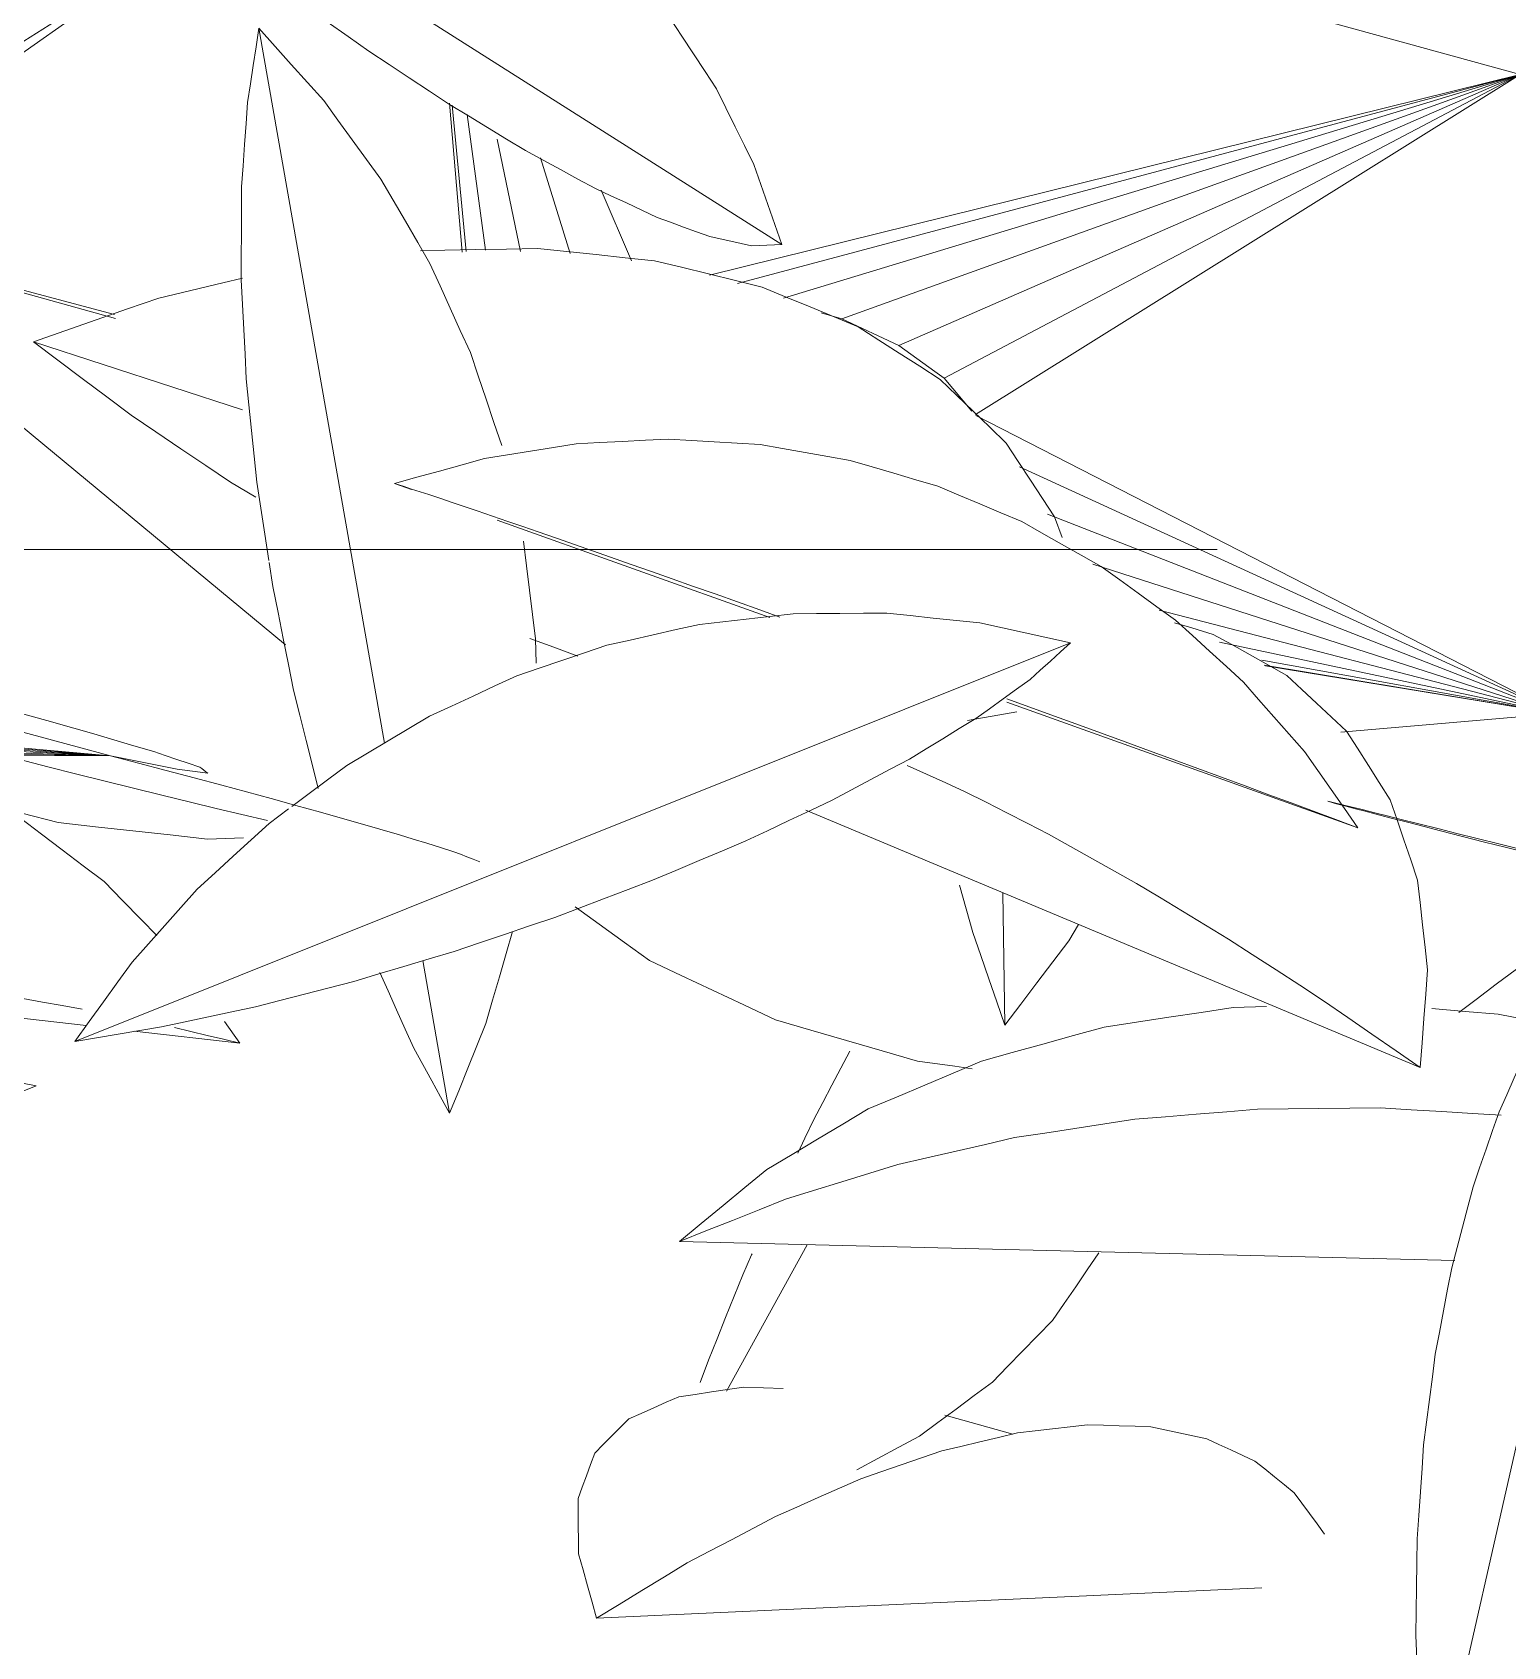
# Model space of a CAD drawing. Header units: metres. Extents: x 13.9 to 26.7, y -0.2 to 3.2.
# Drawn here: x 17.1461 to 17.2058, y 2.5556 to 2.6209 of the extents above; entities that cross this region are included whole.
import ezdxf

# ---------------------------------------------------------------- set-up
doc = ezdxf.new("R2010")
doc.units = ezdxf.units.M
doc.linetypes.add('_Pontos', pattern=[0.002, 0, -0.002])
for name, color, linetype, lineweight in [('Importações nas famílias', 10, 'Continuous', 5), ('Níveis', 50, 'Continuous', 9), ('Vegetação', 7, 'Continuous', 5)]:
    doc.layers.add(name, color=color, linetype=linetype, lineweight=lineweight)

# ---------------------------------------------------------------- blocks, each defined once
blk = doc.blocks.new('Planta_pergolado_12200 - plantas pergolado_skp_Component_12-V1673-Corte 1')
at = {"layer": 'Importações nas famílias'}
for p, q in [((17.160737, 2.602674), (17.161434, 2.602425)), ((17.1649, 2.601187), (17.175941, 2.597242)), ((17.185539, 2.593813), (17.199751, 2.588736))]:
    blk.add_line(p, q, dxfattribs=at)
at = {"layer": 'Importações nas famílias', "flags": 128}
for points in [[(17.164389, 2.603682), (17.165317, 2.603833), (17.166245, 2.603983), (17.167173, 2.604134), (17.168101, 2.604284)], [(17.168101, 2.604284), (17.169035, 2.604332), (17.169968, 2.604379), (17.170901, 2.604426), (17.171834, 2.604474)], [(17.171834, 2.604474), (17.172761, 2.604417), (17.173689, 2.604361), (17.174617, 2.604305), (17.175544, 2.604248)], [(17.175544, 2.604248), (17.176456, 2.604089), (17.177368, 2.603929), (17.17828, 2.60377), (17.179192, 2.60361)], [(17.160737, 2.602674), (17.16165, 2.602926), (17.162563, 2.603178), (17.163476, 2.60343), (17.164389, 2.603682)], [(17.179192, 2.60361), (17.180078, 2.603349), (17.180964, 2.603088), (17.18185, 2.602827), (17.182735, 2.602567)], [(17.162131, 2.602224), (17.161782, 2.602336), (17.161434, 2.602449), (17.161085, 2.602561), (17.160737, 2.602674)], [(17.164087, 2.601566), (17.163598, 2.601731), (17.163109, 2.601895), (17.16262, 2.60206), (17.162131, 2.602224)], [(17.182735, 2.602567), (17.183586, 2.602207), (17.184436, 2.601848), (17.185286, 2.601489), (17.186136, 2.601129)], [(17.16656, 2.600716), (17.165942, 2.600928), (17.165324, 2.601141), (17.164706, 2.601354), (17.164087, 2.601566)], [(17.169491, 2.599693), (17.168758, 2.599949), (17.168025, 2.600205), (17.167293, 2.60046), (17.16656, 2.600716)], [(17.186136, 2.601129), (17.186941, 2.600675), (17.187746, 2.600222), (17.188551, 2.599768), (17.189356, 2.599314)], [(17.172811, 2.598522), (17.171981, 2.598815), (17.171151, 2.599107), (17.170321, 2.5994), (17.169491, 2.599693)], [(17.189356, 2.599314), (17.190107, 2.598771), (17.190858, 2.598228), (17.191609, 2.597684), (17.19236, 2.597141)], [(17.176339, 2.597266), (17.175535, 2.597552), (17.174627, 2.597876), (17.173719, 2.598199), (17.172811, 2.598522)], [(17.19236, 2.597141), (17.193048, 2.596515), (17.193736, 2.595888), (17.194425, 2.595261), (17.195113, 2.594635)], [(17.195113, 2.594635), (17.195731, 2.593932), (17.196349, 2.593229), (17.196968, 2.592526), (17.197586, 2.591823)], [(17.18833, 2.592939), (17.187321, 2.593305), (17.186312, 2.593672), (17.185539, 2.593953)], [(17.192313, 2.591483), (17.191317, 2.591847), (17.190321, 2.592211), (17.189326, 2.592575), (17.18833, 2.592939)], [(17.197586, 2.591823), (17.198127, 2.591051), (17.198668, 2.59028), (17.19921, 2.589508), (17.199751, 2.588736)], [(17.19615, 2.590071), (17.195191, 2.590424), (17.194231, 2.590777), (17.193272, 2.59113), (17.192313, 2.591483)], [(17.199751, 2.588736), (17.198851, 2.58907), (17.19795, 2.589404), (17.19705, 2.589737), (17.19615, 2.590071)]]:
    blk.add_lwpolyline(points, dxfattribs=at)
blk = doc.blocks.new('Planta_pergolado_12200 - plantas pergolado_skp_Component_12-V1674-Corte 1')
at = {"layer": 'Importações nas famílias'}
for p, q in [((17.147788, 2.580082), (17.188118, 2.596223)), ((17.155658, 2.58891), (17.156446, 2.589496))]:
    blk.add_line(p, q, dxfattribs=at)
at = {"layer": 'Importações nas famílias', "flags": 128}
for points in [[(17.173085, 2.596968), (17.174033, 2.597076), (17.174981, 2.597185), (17.175929, 2.597293), (17.176877, 2.597402)], [(17.176877, 2.597402), (17.177826, 2.597407), (17.178775, 2.597412), (17.179725, 2.597417), (17.180674, 2.597422)], [(17.180674, 2.597422), (17.181615, 2.597323), (17.182555, 2.597225), (17.183495, 2.597126), (17.184435, 2.597027)], [(17.169341, 2.596124), (17.170277, 2.596335), (17.171213, 2.596546), (17.172149, 2.596757), (17.173085, 2.596968)], [(17.184435, 2.597027), (17.185356, 2.596826), (17.186277, 2.596625), (17.187198, 2.596424), (17.188118, 2.596223)], [(17.165687, 2.594881), (17.1666, 2.595192), (17.167514, 2.595503), (17.168427, 2.595814), (17.169341, 2.596124)], [(17.188118, 2.596223), (17.187708, 2.595852), (17.187298, 2.595482), (17.186887, 2.595111), (17.186477, 2.59474)], [(17.162162, 2.593251), (17.163043, 2.593659), (17.163924, 2.594066), (17.164805, 2.594474), (17.165687, 2.594881)], [(17.186477, 2.59474), (17.185928, 2.594345), (17.18538, 2.59395), (17.184832, 2.593554), (17.184284, 2.593159)], [(17.158807, 2.591254), (17.159646, 2.591753), (17.160485, 2.592253), (17.161323, 2.592752), (17.162162, 2.593251)], [(17.184284, 2.593159), (17.18361, 2.592748), (17.182937, 2.592338), (17.182264, 2.591927), (17.181591, 2.591516)], [(17.181591, 2.591516), (17.180808, 2.5911), (17.180026, 2.590683), (17.179243, 2.590267), (17.178461, 2.58985)], [(17.156575, 2.589593), (17.157233, 2.590082), (17.15802, 2.590668), (17.158807, 2.591254)], [(17.178461, 2.58985), (17.177587, 2.589438), (17.176714, 2.589025), (17.175841, 2.588613), (17.174968, 2.5882)], [(17.152751, 2.586247), (17.153478, 2.586913), (17.154205, 2.587579), (17.154932, 2.588245), (17.155658, 2.58891)], [(17.174968, 2.5882), (17.174024, 2.587801), (17.17308, 2.587402), (17.172137, 2.587004), (17.171193, 2.586605)], [(17.171193, 2.586605), (17.170201, 2.586229), (17.169209, 2.585853), (17.168217, 2.585477), (17.167225, 2.585102)], [(17.150118, 2.583293), (17.150776, 2.584032), (17.151435, 2.58477), (17.152093, 2.585509), (17.152751, 2.586247)], [(17.167225, 2.585102), (17.166209, 2.584758), (17.165192, 2.584414), (17.164175, 2.58407), (17.163158, 2.583726)], [(17.163158, 2.583726), (17.16214, 2.583422), (17.161122, 2.583118), (17.160104, 2.582814), (17.159086, 2.58251)], [(17.147788, 2.580082), (17.14837, 2.580885), (17.148953, 2.581688), (17.149535, 2.582491), (17.150118, 2.583293)], [(17.159086, 2.58251), (17.158091, 2.582253), (17.157096, 2.581996), (17.156101, 2.581739), (17.155106, 2.581482)], [(17.155106, 2.581482), (17.154157, 2.581278), (17.153208, 2.581074), (17.152259, 2.58087), (17.15131, 2.580667)], [(17.15131, 2.580667), (17.150429, 2.580521), (17.149549, 2.580375), (17.148668, 2.580229), (17.147788, 2.580082)]]:
    blk.add_lwpolyline(points, dxfattribs=at)
blk = doc.blocks.new('Planta_pergolado_12200 - plantas pergolado_skp_Component_12-V1670-Corte 1')
at = {"layer": 'Importações nas famílias'}
blk.add_line((17.032719, 2.549735), (17.041352, 2.587823), dxfattribs=at)
at = {"layer": 'Importações nas famílias', "flags": 128}
for points in [[(17.039697, 2.586102), (17.040111, 2.586532), (17.040525, 2.586963), (17.040939, 2.587393), (17.041352, 2.587823)], [(17.041352, 2.587823), (17.041907, 2.587281), (17.042462, 2.58674), (17.043016, 2.586198), (17.043571, 2.585656)], [(17.038169, 2.584015), (17.038551, 2.584537), (17.038933, 2.585059), (17.039315, 2.58558), (17.039697, 2.586102)], [(17.043571, 2.585656), (17.044001, 2.585007), (17.044432, 2.584358), (17.044862, 2.583708), (17.045292, 2.583059)], [(17.036786, 2.581586), (17.037132, 2.582193), (17.037478, 2.5828), (17.037824, 2.583408), (17.038169, 2.584015)], [(17.045292, 2.583059), (17.045588, 2.582318), (17.045884, 2.581576), (17.046179, 2.580835), (17.046475, 2.580093)], [(17.035562, 2.57884), (17.035868, 2.579526), (17.036174, 2.580213), (17.03648, 2.580899), (17.036786, 2.581586)], [(17.046475, 2.580093), (17.046629, 2.579277), (17.046783, 2.578461), (17.046938, 2.577645), (17.047092, 2.576829)], [(17.034512, 2.575809), (17.034774, 2.576567), (17.035037, 2.577325), (17.0353, 2.578082), (17.035562, 2.57884)], [(17.047092, 2.576829), (17.047101, 2.575957), (17.04711, 2.575085), (17.04712, 2.574213), (17.047129, 2.573341)], [(17.033646, 2.572527), (17.033862, 2.573348), (17.034079, 2.574168), (17.034295, 2.574989), (17.034512, 2.575809)], [(17.047129, 2.573341), (17.046993, 2.572434), (17.046857, 2.571527), (17.04672, 2.57062), (17.046584, 2.569713)], [(17.032975, 2.56903), (17.033143, 2.569904), (17.03331, 2.570778), (17.033478, 2.571653), (17.033646, 2.572527)], [(17.046584, 2.569713), (17.046306, 2.568792), (17.046028, 2.567871), (17.04575, 2.56695), (17.045471, 2.56603)], [(17.032506, 2.565356), (17.032623, 2.566274), (17.03274, 2.567193), (17.032858, 2.568111), (17.032975, 2.56903)], [(17.045471, 2.56603), (17.045058, 2.565116), (17.044644, 2.564203), (17.04423, 2.56329), (17.043816, 2.562377)], [(17.032244, 2.561547), (17.032309, 2.562499), (17.032375, 2.563451), (17.03244, 2.564404), (17.032506, 2.565356)], [(17.043816, 2.562377), (17.043277, 2.561493), (17.042737, 2.560608), (17.042197, 2.559724), (17.041658, 2.55884)], [(17.032192, 2.557644), (17.032205, 2.55862), (17.032218, 2.559596), (17.032231, 2.560571), (17.032244, 2.561547)], [(17.041658, 2.55884), (17.041005, 2.558006), (17.040352, 2.557172), (17.039699, 2.556338), (17.039046, 2.555503)], [(17.032351, 2.553692), (17.032311, 2.55468), (17.032272, 2.555668), (17.032232, 2.556656), (17.032192, 2.557644)], [(17.039046, 2.555503), (17.038295, 2.554739), (17.037545, 2.553974), (17.036794, 2.553209), (17.036043, 2.552444)], [(17.032719, 2.549735), (17.032627, 2.550724), (17.032535, 2.551714), (17.032443, 2.552703), (17.032351, 2.553692)], [(17.036043, 2.552444), (17.035212, 2.551767), (17.034381, 2.551089), (17.03355, 2.550412), (17.032719, 2.549735)]]:
    blk.add_lwpolyline(points, dxfattribs=at)
blk = doc.blocks.new('Planta_pergolado_12200 - plantas pergolado_skp_Component_17-V1678-Corte 1')
at = {"layer": 'Importações nas famílias', "flags": 128}
for points in [[(17.19888, 2.589703), (17.198792, 2.589729), (17.198704, 2.589754), (17.198616, 2.589779), (17.198529, 2.589804)], [(17.198529, 2.589804), (17.198748, 2.589751), (17.198968, 2.589699), (17.199188, 2.589646), (17.199407, 2.589593)], [(17.200436, 2.589297), (17.200047, 2.589399), (17.199658, 2.5895), (17.199269, 2.589602), (17.19888, 2.589703)], [(17.199407, 2.589593), (17.199919, 2.589466), (17.200431, 2.589338), (17.200943, 2.589211), (17.201455, 2.589084)], [(17.203092, 2.588613), (17.202428, 2.588784), (17.201764, 2.588955), (17.2011, 2.589126), (17.200436, 2.589297)], [(17.201455, 2.589084), (17.202225, 2.588891), (17.202994, 2.588698), (17.203764, 2.588505), (17.204533, 2.588312)], [(17.206667, 2.587699), (17.205773, 2.587927), (17.204879, 2.588156), (17.203986, 2.588385), (17.203092, 2.588613)], [(17.204533, 2.588312), (17.205508, 2.588066), (17.206482, 2.58782), (17.207457, 2.587575), (17.208432, 2.587329)]]:
    blk.add_lwpolyline(points, dxfattribs=at)
blk = doc.blocks.new('Planta_pergolado_12200 - plantas pergolado_skp_Component_16-V1679-Corte 1')
for name, p in [('Planta_pergolado_12200 - plantas pergolado_skp_Component_12-V1673-Corte 1', (0, 0)), ('Planta_pergolado_12200 - plantas pergolado_skp_Component_12-V1674-Corte 1', (0, 0)), ('Planta_pergolado_12200 - plantas pergolado_skp_Component_17-V1678-Corte 1', (0, 0)), ('Planta_pergolado_12200 - plantas pergolado_skp_Component_12-V1670-Corte 1', (0.169908, -0.001611))]:
    blk.add_blockref(name, p)
blk = doc.blocks.new('Planta_pergolado_12200 - plantas pergolado_skp_Component_12-V1704-Corte 1')
at = {"layer": 'Importações nas famílias'}
for p, q in [((17.140887, 2.591494), (17.141876, 2.591138)), ((17.121332, 2.583772), (17.111493, 2.584887)), ((17.148251, 2.58072), (17.137383, 2.581952)), ((17.154476, 2.580015), (17.150201, 2.580499)), ((17.153849, 2.580884), (17.154476, 2.580015))]:
    blk.add_line(p, q, dxfattribs=at)
at = {"layer": 'Importações nas famílias', "flags": 128}
for points in [[(17.141876, 2.591138), (17.142805, 2.590634), (17.143734, 2.590129), (17.144663, 2.589624), (17.145592, 2.589119)], [(17.114487, 2.58774), (17.115337, 2.588323), (17.116186, 2.588907), (17.116862, 2.589371)], [(17.145592, 2.589119), (17.146439, 2.588477), (17.147287, 2.587834), (17.148135, 2.587192), (17.148982, 2.58655)], [(17.111493, 2.584887), (17.112242, 2.5856), (17.11299, 2.586314), (17.113739, 2.587027), (17.114487, 2.58774)], [(17.148982, 2.58655), (17.149728, 2.585785), (17.150474, 2.58502), (17.151111, 2.584368)], [(17.115255, 2.584785), (17.114315, 2.58481), (17.113374, 2.584836), (17.112434, 2.584862), (17.111493, 2.584887)], [(17.119128, 2.584616), (17.11816, 2.584658), (17.117192, 2.5847), (17.116223, 2.584743), (17.115255, 2.584785)], [(17.120735, 2.584521), (17.120113, 2.584558), (17.119128, 2.584616)], [(17.138626, 2.582866), (17.137683, 2.582981), (17.13674, 2.583095)], [(17.142248, 2.582362), (17.141343, 2.582488), (17.140437, 2.582614), (17.139531, 2.58274), (17.138626, 2.582866)], [(17.145682, 2.581819), (17.144823, 2.581955), (17.143965, 2.582091), (17.143107, 2.582226), (17.142248, 2.582362)], [(17.148086, 2.581386), (17.147284, 2.581531), (17.146483, 2.581675), (17.145682, 2.581819)], [(17.154476, 2.580015), (17.153814, 2.580171), (17.153153, 2.580327), (17.152491, 2.580483), (17.15183, 2.580639)]]:
    blk.add_lwpolyline(points, dxfattribs=at)
blk = doc.blocks.new('Planta_pergolado_12200 - plantas pergolado_skp_Component_17-V1706-Corte 1')
at = {"layer": 'Importações nas famílias'}
for p, q in [((17.117246, 2.600286), (17.149243, 2.591644)), ((17.149243, 2.591644), (17.119381, 2.594335)), ((17.121508, 2.593796), (17.149243, 2.591644)), ((17.12357, 2.593256), (17.149243, 2.591644)), ((17.149243, 2.591644), (17.125427, 2.592753)), ((17.149243, 2.591644), (17.126952, 2.59232)), ((17.128042, 2.591988), (17.149243, 2.591644)), ((17.128621, 2.591778), (17.149243, 2.591644))]:
    blk.add_line(p, q, dxfattribs=at)
at = {"layer": 'Importações nas famílias', "flags": 128}
for points in [[(17.143402, 2.593971), (17.144489, 2.593671), (17.145575, 2.593371), (17.146662, 2.59307), (17.147748, 2.59277)], [(17.147748, 2.59277), (17.148559, 2.592532), (17.14937, 2.592293), (17.150181, 2.592054), (17.150992, 2.591816)], [(17.147875, 2.590905), (17.146697, 2.591206), (17.145518, 2.591507), (17.144869, 2.591672)], [(17.149243, 2.591644), (17.150369, 2.591347), (17.151496, 2.59105), (17.152622, 2.590753), (17.153749, 2.590456)], [(17.151943, 2.591099), (17.151268, 2.591235), (17.150593, 2.591371), (17.149918, 2.591508), (17.149243, 2.591644)], [(17.150992, 2.591816), (17.151458, 2.591659), (17.151924, 2.591502), (17.15239, 2.591345), (17.152856, 2.591188)], [(17.152474, 2.589768), (17.151324, 2.590052), (17.150175, 2.590336), (17.149025, 2.590621), (17.147875, 2.590905)], [(17.153183, 2.590943), (17.152873, 2.590982), (17.152563, 2.591021), (17.152253, 2.59106), (17.151943, 2.591099)], [(17.152856, 2.591188), (17.152938, 2.591127), (17.15302, 2.591066), (17.153101, 2.591004), (17.153183, 2.590943)], [(17.153749, 2.590456), (17.154747, 2.590184), (17.155745, 2.589911), (17.156743, 2.589638), (17.15774, 2.589366)], [(17.155603, 2.589023), (17.15456, 2.589271), (17.153517, 2.589519), (17.152474, 2.589768)], [(17.15774, 2.589366), (17.158542, 2.589136), (17.159343, 2.588906), (17.160144, 2.588676), (17.160946, 2.588446)], [(17.160946, 2.588446), (17.161496, 2.588274), (17.162046, 2.588103), (17.162596, 2.587931), (17.163146, 2.58776)], [(17.163146, 2.58776), (17.163408, 2.587659), (17.163669, 2.587557), (17.163931, 2.587456), (17.164192, 2.587355)]]:
    blk.add_lwpolyline(points, dxfattribs=at)
blk = doc.blocks.new('Planta_pergolado_12200 - plantas pergolado_skp_Component_16-V1707-Corte 1')
for name in ['Planta_pergolado_12200 - plantas pergolado_skp_Component_17-V1706-Corte 1', 'Planta_pergolado_12200 - plantas pergolado_skp_Component_12-V1704-Corte 1']:
    blk.add_blockref(name, (0, 0))
blk = doc.blocks.new('Planta_pergolado_12200 - plantas pergolado_skp_-3067460-Corte 1')
for name in ['Planta_pergolado_12200 - plantas pergolado_skp_Component_16-V1707-Corte 1', 'Planta_pergolado_12200 - plantas pergolado_skp_Component_16-V1679-Corte 1']:
    blk.add_blockref(name, (0, 0))
blk = doc.blocks.new('Planta_pergolado_12200 - plantas pergolado_skp_Component_12-V1908-Corte 1')
at = {"layer": 'Importações nas famílias'}
for p, q in [((17.138453, 2.580488), (17.139161, 2.580528)), ((17.139752, 2.575713), (17.14623, 2.578278)), ((17.126169, 2.570337), (17.131434, 2.572421))]:
    blk.add_line(p, q, dxfattribs=at)
at = {"layer": 'Importações nas famílias', "flags": 128}
for points in [[(17.139161, 2.580528), (17.139815, 2.580453), (17.140468, 2.580378), (17.141122, 2.580304), (17.141776, 2.580229)], [(17.141776, 2.580229), (17.142367, 2.580041), (17.142958, 2.579853), (17.143549, 2.579664), (17.144141, 2.579476)], [(17.124842, 2.579611), (17.123935, 2.579454), (17.12286, 2.579267), (17.121785, 2.579081)], [(17.140986, 2.579337), (17.139689, 2.579491), (17.138459, 2.579638)], [(17.14623, 2.578278), (17.144919, 2.578543), (17.143608, 2.578807), (17.142297, 2.579072), (17.140986, 2.579337)], [(17.144141, 2.579476), (17.144663, 2.579177), (17.145186, 2.578877), (17.145708, 2.578577)], [(17.121785, 2.579081), (17.120837, 2.578786), (17.119889, 2.578492), (17.118942, 2.578197), (17.117994, 2.577902)]]:
    blk.add_lwpolyline(points, dxfattribs=at)
blk = doc.blocks.new('Planta_pergolado_12200 - plantas pergolado_skp_Component_12-V1910-Corte 1')
at = {"layer": 'Importações nas famílias'}
blk.add_line((17.195859, 2.557949), (17.168924, 2.556726), dxfattribs=at)
at = {"layer": 'Importações nas famílias', "flags": 128}
for points in [[(17.172251, 2.565691), (17.172911, 2.565789), (17.17357, 2.565886), (17.174229, 2.565984), (17.174889, 2.566081)], [(17.174889, 2.566081), (17.175685, 2.56605), (17.176481, 2.566019)], [(17.170223, 2.564794), (17.17073, 2.565019), (17.171237, 2.565243), (17.171744, 2.565467), (17.172251, 2.565691)], [(17.168853, 2.563412), (17.169195, 2.563757), (17.169538, 2.564103), (17.169881, 2.564449), (17.170223, 2.564794)], [(17.18303, 2.564952), (17.183755, 2.564749), (17.184766, 2.564464), (17.185778, 2.56418)], [(17.185973, 2.564231), (17.185204, 2.564047), (17.184436, 2.563864), (17.183667, 2.56368), (17.182899, 2.563497)], [(17.188808, 2.564558), (17.188099, 2.564476), (17.18739, 2.564394), (17.186682, 2.564312), (17.185973, 2.564231)], [(17.191372, 2.564476), (17.190731, 2.564496), (17.19009, 2.564517), (17.189449, 2.564537), (17.188808, 2.564558)], [(17.193637, 2.563984), (17.193071, 2.564107), (17.192504, 2.56423), (17.191938, 2.564353), (17.191372, 2.564476)], [(17.168171, 2.561576), (17.168342, 2.562035), (17.168512, 2.562494), (17.168682, 2.562953), (17.168853, 2.563412)], [(17.182899, 2.563497), (17.182079, 2.563214), (17.181259, 2.562931), (17.180439, 2.562648), (17.17962, 2.562365)], [(17.195577, 2.563089), (17.195092, 2.563313), (17.194607, 2.563537), (17.194122, 2.56376), (17.193637, 2.563984)], [(17.197172, 2.5618), (17.196773, 2.562123), (17.196375, 2.562445), (17.195976, 2.562767), (17.195577, 2.563089)], [(17.17962, 2.562365), (17.178758, 2.561985), (17.177896, 2.561606), (17.177034, 2.561226), (17.176172, 2.560847)], [(17.168195, 2.55933), (17.168189, 2.559891), (17.168183, 2.560453), (17.168177, 2.561014), (17.168171, 2.561576)], [(17.198403, 2.560132), (17.198095, 2.560549), (17.197787, 2.560966), (17.19748, 2.561383), (17.197172, 2.5618)], [(17.176172, 2.560847), (17.175277, 2.560375), (17.174382, 2.559904), (17.173488, 2.559432), (17.172593, 2.55896)], [(17.168924, 2.556726), (17.168742, 2.557377), (17.16856, 2.558028), (17.168378, 2.558679), (17.168195, 2.55933)], [(17.172593, 2.55896), (17.171676, 2.558402), (17.170759, 2.557843), (17.169841, 2.557285), (17.168924, 2.556726)]]:
    blk.add_lwpolyline(points, dxfattribs=at)
blk = doc.blocks.new('Planta_pergolado_12200 - plantas pergolado_skp_Component_12-V1911-Corte 1')
at = {"layer": 'Importações nas famílias'}
blk.add_line((17.202275, 2.57903), (17.177397, 2.589442), dxfattribs=at)
at = {"layer": 'Importações nas famílias', "flags": 128}
for points in [[(17.192326, 2.597034), (17.193025, 2.596826), (17.193896, 2.596565)], [(17.193896, 2.596565), (17.194641, 2.596149), (17.195387, 2.595733), (17.196132, 2.595316), (17.196877, 2.5949)], [(17.196877, 2.5949), (17.197479, 2.594337), (17.198081, 2.593775), (17.198683, 2.593212), (17.199285, 2.592649)], [(17.199285, 2.592649), (17.199729, 2.591954), (17.200174, 2.591258), (17.200618, 2.590562), (17.201062, 2.589867)], [(17.183854, 2.590192), (17.183071, 2.590546), (17.182288, 2.590899), (17.181504, 2.591252)], [(17.185539, 2.589335), (17.184696, 2.589764), (17.183854, 2.590192)], [(17.201062, 2.589867), (17.201339, 2.589054), (17.201615, 2.588242), (17.201891, 2.587429), (17.202167, 2.586617)], [(17.187223, 2.588478), (17.186381, 2.588906), (17.185539, 2.589335)], [(17.19079, 2.58648), (17.189898, 2.58698), (17.189006, 2.587479), (17.188115, 2.587978), (17.187223, 2.588478)], [(17.194515, 2.584223), (17.193584, 2.584787), (17.192653, 2.585352), (17.191721, 2.585916), (17.19079, 2.58648)], [(17.202167, 2.586617), (17.202269, 2.585707), (17.202371, 2.584797), (17.202473, 2.583886), (17.202575, 2.582976)], [(17.198358, 2.58173), (17.197397, 2.582353), (17.196437, 2.582977), (17.195476, 2.5836), (17.194515, 2.584223)], [(17.202575, 2.582976), (17.2025, 2.58199), (17.202425, 2.581003), (17.20235, 2.580017), (17.202275, 2.57903)], [(17.202275, 2.57903), (17.201295, 2.579705), (17.200316, 2.58038), (17.199337, 2.581055), (17.198358, 2.58173)]]:
    blk.add_lwpolyline(points, dxfattribs=at)
blk = doc.blocks.new('Planta_pergolado_12200 - plantas pergolado_skp_Component_12-V1912-Corte 1')
at = {"layer": 'Importações nas famílias'}
for p, q in [((17.194706, 2.581451), (17.196046, 2.581495)), ((17.205434, 2.581187), (17.206746, 2.580926)), ((17.223881, 2.574107), (17.224536, 2.573691)), ((17.224126, 2.572524), (17.223355, 2.572814)), ((17.203681, 2.571204), (17.172276, 2.571976)), ((17.225331, 2.570672), (17.22161, 2.570763))]:
    blk.add_line(p, q, dxfattribs=at)
at = {"layer": 'Importações nas famílias', "flags": 128}
for points in [[(17.189482, 2.580664), (17.190788, 2.580861), (17.192094, 2.581057), (17.1934, 2.581254), (17.194706, 2.581451)], [(17.202749, 2.581407), (17.204092, 2.581297), (17.205434, 2.581187)], [(17.184515, 2.579284), (17.185756, 2.579629), (17.186998, 2.579974), (17.18824, 2.580319), (17.189482, 2.580664)], [(17.179921, 2.577344), (17.18107, 2.577829), (17.182218, 2.578314), (17.183366, 2.578799), (17.184515, 2.579284)], [(17.17581, 2.574889), (17.176838, 2.575502), (17.177866, 2.576116), (17.178894, 2.57673), (17.179921, 2.577344)], [(17.195681, 2.577333), (17.194441, 2.577232), (17.193202, 2.577132), (17.191963, 2.577031), (17.190724, 2.576931)], [(17.200667, 2.577385), (17.19942, 2.577372), (17.198174, 2.577359), (17.196927, 2.577346), (17.195681, 2.577333)], [(17.205559, 2.577092), (17.204387, 2.577162), (17.203147, 2.577237), (17.201907, 2.577311), (17.200667, 2.577385)], [(17.190724, 2.576931), (17.189506, 2.576744), (17.188288, 2.576557), (17.18707, 2.576371), (17.185852, 2.576184)], [(17.185852, 2.576184), (17.184669, 2.575913), (17.183485, 2.575642), (17.182302, 2.575371), (17.181119, 2.575101)], [(17.172276, 2.571976), (17.17316, 2.572704), (17.174043, 2.573432), (17.174927, 2.57416), (17.17581, 2.574889)], [(17.181119, 2.575101), (17.179983, 2.574749), (17.178848, 2.574397), (17.177712, 2.574045), (17.176577, 2.573693)], [(17.176577, 2.573693), (17.175502, 2.573264), (17.174427, 2.572834), (17.173351, 2.572405), (17.172276, 2.571976)], [(17.224536, 2.573691), (17.225442, 2.572919), (17.226347, 2.572147)], [(17.226142, 2.571563), (17.225134, 2.572043), (17.224126, 2.572524)]]:
    blk.add_lwpolyline(points, dxfattribs=at)
blk = doc.blocks.new('Planta_pergolado_12200 - plantas pergolado_skp_Component_17-V1914-Corte 1')
at = {"layer": 'Importações nas famílias'}
for p, q in [((17.152962, 2.625238), (17.135791, 2.613152)), ((17.187755, 2.624343), (17.206328, 2.619238)), ((17.206328, 2.619238), (17.173501, 2.611114)), ((17.174635, 2.610777), (17.206328, 2.619238)), ((17.176493, 2.610173), (17.206328, 2.619238)), ((17.206328, 2.619238), (17.178859, 2.609347)), ((17.206328, 2.619238), (17.181155, 2.608268)), ((17.182992, 2.606939), (17.206328, 2.619238)), ((17.184262, 2.605462), (17.206328, 2.619238)), ((17.163478, 2.612041), (17.162963, 2.61807)), ((17.163636, 2.61207), (17.16308, 2.617996)), ((17.164422, 2.612127), (17.163683, 2.617614)), ((17.165846, 2.612068), (17.1649, 2.616624)), ((17.167846, 2.611985), (17.166648, 2.615857)), ((17.170339, 2.611695), (17.169108, 2.614552)), ((17.135791, 2.613152), (17.156319, 2.596143)), ((17.149437, 2.609355), (17.135791, 2.613152)), ((17.135791, 2.613152), (17.1494, 2.609514)), ((17.178859, 2.609347), (17.178021, 2.60959)), ((17.181155, 2.608268), (17.178859, 2.609347)), ((17.182623, 2.607207), (17.181155, 2.608268)), ((17.182623, 2.607207), (17.182992, 2.606939)), ((17.182992, 2.606939), (17.184123, 2.605597)), ((17.184281, 2.605433), (17.207811, 2.59336)), ((17.207811, 2.59336), (17.186044, 2.603348)), ((17.207811, 2.59336), (17.187181, 2.601437)), ((17.207811, 2.59336), (17.189023, 2.599403)), ((17.207811, 2.59336), (17.191705, 2.597539)), ((17.207811, 2.59336), (17.194149, 2.596251)), ((17.207811, 2.59336), (17.195859, 2.595516)), ((17.207811, 2.59336), (17.195962, 2.595315)), ((17.207811, 2.59336), (17.196003, 2.595285)), ((17.207811, 2.59336), (17.199054, 2.592604)), ((17.154621, 2.58833), (17.153162, 2.588274))]:
    blk.add_line(p, q, dxfattribs=at)
at = {"layer": 'Importações nas famílias', "flags": 128}
for points in [[(17.147113, 2.588944), (17.14565, 2.589323), (17.144533, 2.589612)], [(17.153162, 2.588274), (17.15165, 2.588441), (17.150138, 2.588609), (17.148626, 2.588776), (17.147113, 2.588944)], [(17.171068, 2.583353), (17.17005, 2.58409), (17.169032, 2.584826), (17.168056, 2.585532)], [(17.176161, 2.580961), (17.174888, 2.581559), (17.173615, 2.582157), (17.172341, 2.582755), (17.171068, 2.583353)], [(17.206987, 2.583621), (17.20617, 2.583007), (17.205354, 2.582393), (17.204538, 2.58178), (17.20384, 2.581255)], [(17.181924, 2.579285), (17.180484, 2.579704), (17.179043, 2.580123), (17.177602, 2.580542), (17.176161, 2.580961)], [(17.184128, 2.578977), (17.183435, 2.579074), (17.181924, 2.579285)]]:
    blk.add_lwpolyline(points, dxfattribs=at)
blk = doc.blocks.new('Planta_pergolado_12200 - plantas pergolado_skp_Component_16-V1915-Corte 1')
for name in ['Planta_pergolado_12200 - plantas pergolado_skp_Component_17-V1914-Corte 1', 'Planta_pergolado_12200 - plantas pergolado_skp_Component_12-V1911-Corte 1', 'Planta_pergolado_12200 - plantas pergolado_skp_Component_12-V1912-Corte 1', 'Planta_pergolado_12200 - plantas pergolado_skp_Component_12-V1908-Corte 1', 'Planta_pergolado_12200 - plantas pergolado_skp_Component_12-V1910-Corte 1']:
    blk.add_blockref(name, (0, 0))
blk = doc.blocks.new('Planta_pergolado_12200 - plantas pergolado_skp_-V1928-Corte 1')
blk.add_blockref('Planta_pergolado_12200 - plantas pergolado_skp_Component_16-V1915-Corte 1', (0, 0))
blk = doc.blocks.new('Planta_pergolado_12200 - plantas pergolado_skp_-3067462-Corte 1')
blk.add_blockref('Planta_pergolado_12200 - plantas pergolado_skp_-V1928-Corte 1', (0, 0))
blk = doc.blocks.new('Planta_pergolado_12200 - plantas pergolado_skp_-3067465-Corte 1')
for name in ['Planta_pergolado_12200 - plantas pergolado_skp_-3067462-Corte 1', 'Planta_pergolado_12200 - plantas pergolado_skp_-3067460-Corte 1']:
    blk.add_blockref(name, (0, 0))
blk = doc.blocks.new('Planta_pergolado_12200 - plantas pergolado_skp_Component_12-V2202-Corte 1')
at = {"layer": 'Importações nas famílias'}
for p, q in [((17.185458, 2.580741), (17.185373, 2.586104)), ((17.188437, 2.584821), (17.188043, 2.584157))]:
    blk.add_line(p, q, dxfattribs=at)
at = {"layer": 'Importações nas famílias', "flags": 128}
for points in [[(17.184161, 2.584498), (17.183888, 2.58545), (17.183614, 2.586402)], [(17.185458, 2.580741), (17.185134, 2.58168), (17.184809, 2.582619), (17.184485, 2.583559), (17.184161, 2.584498)], [(17.188043, 2.584157), (17.187397, 2.583303), (17.18675, 2.582449), (17.186104, 2.581595), (17.185458, 2.580741)]]:
    blk.add_lwpolyline(points, dxfattribs=at)
blk = doc.blocks.new('Planta_pergolado_12200 - plantas pergolado_skp_Component_16-V2204-Corte 1')
blk.add_blockref('Planta_pergolado_12200 - plantas pergolado_skp_Component_12-V2202-Corte 1', (0, 0))
blk = doc.blocks.new('Planta_pergolado_12200 - plantas pergolado_skp_-3067414-Corte 1')
blk.add_blockref('Planta_pergolado_12200 - plantas pergolado_skp_Component_16-V2204-Corte 1', (0, 0))
blk = doc.blocks.new('Planta_pergolado_12200 - plantas pergolado_skp_Component_12-V2397-Corte 1')
at = {"layer": 'Importações nas famílias'}
for p, q in [((17.174177, 2.565914), (17.17745, 2.571849)), ((17.173117, 2.566275), (17.173452, 2.567176))]:
    blk.add_line(p, q, dxfattribs=at)
at = {"layer": 'Importações nas famílias', "flags": 128}
for points in [[(17.177723, 2.576919), (17.178087, 2.577612), (17.17845, 2.578305), (17.178814, 2.578999), (17.179177, 2.579692)], [(17.177073, 2.57556), (17.177361, 2.576161), (17.177723, 2.576919)], [(17.174845, 2.570627), (17.175202, 2.571442), (17.175219, 2.571482)], [(17.189257, 2.571519), (17.18879, 2.570834), (17.188323, 2.570149), (17.187856, 2.569464), (17.187389, 2.568779)], [(17.173452, 2.567176), (17.1738, 2.568039), (17.174148, 2.568901), (17.174496, 2.569764), (17.174845, 2.570627)], [(17.187389, 2.568779), (17.18678, 2.568156), (17.186171, 2.567533), (17.185562, 2.56691), (17.184953, 2.566287)], [(17.184953, 2.566287), (17.184216, 2.56574), (17.183479, 2.565194), (17.182742, 2.564648), (17.182005, 2.564102)], [(17.182005, 2.564102), (17.181158, 2.563645), (17.180311, 2.563188), (17.179463, 2.562731)]]:
    blk.add_lwpolyline(points, dxfattribs=at)
blk = doc.blocks.new('Planta_pergolado_12200 - plantas pergolado_skp_Component_16-V2399-Corte 1')
blk.add_blockref('Planta_pergolado_12200 - plantas pergolado_skp_Component_12-V2397-Corte 1', (0, 0))
blk = doc.blocks.new('Planta_pergolado_12200 - plantas pergolado_skp_-3067418-Corte 1')
blk.add_blockref('Planta_pergolado_12200 - plantas pergolado_skp_Component_16-V2399-Corte 1', (0, 0))
blk = doc.blocks.new('Planta_pergolado_12200 - plantas pergolado_skp_Component_12-V2493-Corte 1')
at = {"layer": 'Importações nas famílias'}
blk.add_line((17.176427, 2.612358), (17.143365, 2.633313), dxfattribs=at)
at = {"layer": 'Importações nas famílias', "flags": 128}
for points in [[(17.147161, 2.633423), (17.146212, 2.633396), (17.145263, 2.633368), (17.144314, 2.63334), (17.143365, 2.633313)], [(17.150892, 2.633157), (17.149959, 2.633224), (17.149027, 2.63329), (17.148094, 2.633357), (17.147161, 2.633423)], [(17.143365, 2.633313), (17.144117, 2.632628), (17.144869, 2.631944), (17.145621, 2.631259), (17.146373, 2.630575)], [(17.154516, 2.632517), (17.15361, 2.632677), (17.152704, 2.632837), (17.151798, 2.632997), (17.150892, 2.633157)], [(17.157994, 2.631509), (17.157125, 2.631761), (17.156255, 2.632013), (17.155386, 2.632265), (17.154516, 2.632517)], [(17.161286, 2.630146), (17.160463, 2.630487), (17.15964, 2.630828), (17.158817, 2.631168), (17.157994, 2.631509)], [(17.146373, 2.630575), (17.147177, 2.629889), (17.14798, 2.629202), (17.148784, 2.628516), (17.149587, 2.627829)], [(17.164357, 2.628442), (17.163589, 2.628868), (17.162822, 2.629294), (17.162054, 2.62972), (17.161286, 2.630146)], [(17.167171, 2.626416), (17.166468, 2.626922), (17.165764, 2.627429), (17.165061, 2.627935), (17.164357, 2.628442)], [(17.149587, 2.627829), (17.150424, 2.627157), (17.15126, 2.626485), (17.152096, 2.625812), (17.152933, 2.62514)], [(17.169699, 2.624091), (17.169067, 2.624672), (17.168435, 2.625253), (17.167803, 2.625835), (17.167171, 2.626416)], [(17.152933, 2.62514), (17.153782, 2.624498), (17.154632, 2.623855), (17.155481, 2.623213), (17.156331, 2.62257)], [(17.17191, 2.621492), (17.171357, 2.622142), (17.170804, 2.622792), (17.170252, 2.623441), (17.169699, 2.624091)], [(17.156331, 2.62257), (17.157173, 2.621973), (17.158016, 2.621375), (17.158859, 2.620777), (17.159702, 2.62018)], [(17.173782, 2.618649), (17.173314, 2.61936), (17.172846, 2.620071), (17.172378, 2.620782), (17.17191, 2.621492)], [(17.159702, 2.62018), (17.160518, 2.619641), (17.161334, 2.619103), (17.16215, 2.618564), (17.162966, 2.618025)], [(17.175293, 2.615593), (17.174916, 2.616357), (17.174538, 2.617121), (17.17416, 2.617885), (17.173782, 2.618649)], [(17.162966, 2.618025), (17.163737, 2.617558), (17.164507, 2.617091), (17.165278, 2.616624), (17.166048, 2.616157)], [(17.166048, 2.616157), (17.166755, 2.615773), (17.167462, 2.615388), (17.168169, 2.615004), (17.168875, 2.614619)], [(17.176427, 2.612358), (17.176144, 2.613167), (17.17586, 2.613976), (17.175577, 2.614785), (17.175293, 2.615593)], [(17.168875, 2.614619), (17.169502, 2.614326), (17.170128, 2.614033), (17.170754, 2.613741), (17.171381, 2.613448)], [(17.171381, 2.613448), (17.171912, 2.613253), (17.172444, 2.613059), (17.172975, 2.612864), (17.173506, 2.61267)], [(17.173506, 2.61267), (17.17393, 2.612578), (17.174354, 2.612487), (17.174778, 2.612395), (17.175202, 2.612304)], [(17.175202, 2.612304), (17.175508, 2.612317), (17.175814, 2.612331), (17.176121, 2.612345), (17.176427, 2.612358)]]:
    blk.add_lwpolyline(points, dxfattribs=at)
blk = doc.blocks.new('Planta_pergolado_12200 - plantas pergolado_skp_Component_12-V2494-Corte 1')
at = {"layer": 'Importações nas famílias'}
for p, q in [((17.160339, 2.592155), (17.155251, 2.621106)), ((17.155664, 2.59948), (17.155813, 2.598498)), ((17.166476, 2.595396), (17.166454, 2.596389)), ((17.162971, 2.577177), (17.161884, 2.583361))]:
    blk.add_line(p, q, dxfattribs=at)
at = {"layer": 'Importações nas famílias', "flags": 128}
for points in [[(17.155251, 2.621106), (17.155135, 2.620356), (17.15502, 2.619606), (17.154904, 2.618857), (17.154788, 2.618107)], [(17.157871, 2.618186), (17.157216, 2.618916), (17.156561, 2.619646), (17.155906, 2.620376), (17.155251, 2.621106)], [(17.154788, 2.618107), (17.154727, 2.617252), (17.154667, 2.616396), (17.154606, 2.615541), (17.154545, 2.614686)], [(17.160188, 2.615), (17.159609, 2.615797), (17.15903, 2.616593), (17.15845, 2.61739), (17.157871, 2.618186)], [(17.154545, 2.614686), (17.154541, 2.613746), (17.154537, 2.612805), (17.154533, 2.611864), (17.154529, 2.610924)], [(17.162176, 2.611583), (17.161679, 2.612437), (17.161182, 2.613291), (17.160685, 2.614146), (17.160188, 2.615)], [(17.163812, 2.607972), (17.163403, 2.608874), (17.162994, 2.609777), (17.162585, 2.61068), (17.162176, 2.611583)], [(17.154529, 2.610924), (17.154581, 2.60992), (17.154634, 2.608916), (17.154686, 2.607912), (17.154739, 2.606908)], [(17.165079, 2.604208), (17.164763, 2.605149), (17.164446, 2.60609), (17.164129, 2.607031), (17.163812, 2.607972)], [(17.154739, 2.606908), (17.154847, 2.605865), (17.154954, 2.604821), (17.155062, 2.603778), (17.15517, 2.602734)], [(17.15517, 2.602734), (17.155331, 2.601675), (17.155492, 2.600616), (17.155652, 2.599557)], [(17.166454, 2.596389), (17.166331, 2.597374), (17.166208, 2.59836), (17.166086, 2.599346), (17.165963, 2.600332)], [(17.155813, 2.598498), (17.156023, 2.597449), (17.156233, 2.5964), (17.156442, 2.59535), (17.156652, 2.594301)], [(17.156652, 2.594301), (17.156906, 2.593286), (17.15716, 2.592271), (17.157414, 2.591256), (17.157646, 2.590328)], [(17.16444, 2.580808), (17.164713, 2.581752), (17.164987, 2.582697), (17.16526, 2.583642), (17.165517, 2.58453)], [(17.160148, 2.582866), (17.160478, 2.58213), (17.160825, 2.581354), (17.161172, 2.580579), (17.16152, 2.579803)], [(17.162971, 2.577177), (17.163338, 2.578085), (17.163706, 2.578992), (17.164073, 2.5799), (17.16444, 2.580808)], [(17.16152, 2.579803), (17.161882, 2.579147), (17.162245, 2.57849), (17.162608, 2.577834), (17.162971, 2.577177)]]:
    blk.add_lwpolyline(points, dxfattribs=at)
blk = doc.blocks.new('Planta_pergolado_12200 - plantas pergolado_skp_Component_16-V2498-Corte 1')
for name in ['Planta_pergolado_12200 - plantas pergolado_skp_Component_12-V2493-Corte 1', 'Planta_pergolado_12200 - plantas pergolado_skp_Component_12-V2494-Corte 1']:
    blk.add_blockref(name, (0, 0))
blk = doc.blocks.new('Planta_pergolado_12200 - plantas pergolado_skp_Component_12-V2574-Corte 1')
at = {"layer": 'Importações nas famílias'}
for p, q in [((17.15458, 2.605659), (17.146121, 2.608408)), ((17.155118, 2.60212), (17.154102, 2.602727)), ((17.18747, 2.601321), (17.187772, 2.600492))]:
    blk.add_line(p, q, dxfattribs=at)
at = {"layer": 'Importações nas famílias', "flags": 128}
for points in [[(17.161795, 2.612102), (17.162778, 2.61212), (17.164029, 2.612143), (17.16528, 2.612166), (17.166531, 2.612188)], [(17.166531, 2.612188), (17.167716, 2.612065), (17.168901, 2.611941), (17.170085, 2.611818), (17.17127, 2.611694)], [(17.17127, 2.611694), (17.172361, 2.611428), (17.173452, 2.611161), (17.174543, 2.610895), (17.175634, 2.610628)], [(17.151201, 2.610185), (17.152495, 2.610495), (17.153789, 2.610805), (17.15458, 2.610994)], [(17.175634, 2.610628), (17.176606, 2.610224), (17.177577, 2.609821), (17.178549, 2.609417), (17.179521, 2.609013)], [(17.146121, 2.608408), (17.147391, 2.608852), (17.148661, 2.609296), (17.149931, 2.609741), (17.151201, 2.610185)], [(17.179521, 2.609013), (17.18035, 2.608482), (17.181179, 2.607951), (17.182009, 2.60742), (17.182838, 2.606889)], [(17.150072, 2.605441), (17.149084, 2.606182), (17.148096, 2.606924), (17.147108, 2.607666), (17.146121, 2.608408)], [(17.182838, 2.606889), (17.183506, 2.606243), (17.184173, 2.605597), (17.184841, 2.604951), (17.185509, 2.604305)], [(17.154102, 2.602727), (17.153094, 2.603406), (17.152087, 2.604084), (17.151079, 2.604762), (17.150072, 2.605441)], [(17.185509, 2.604305), (17.185999, 2.603559), (17.186489, 2.602813), (17.18698, 2.602067), (17.18747, 2.601321)], [(17.168165, 2.595684), (17.167191, 2.596041), (17.166217, 2.596398)], [(17.185946, 2.593432), (17.18525, 2.593308), (17.184554, 2.593183), (17.183944, 2.593074)]]:
    blk.add_lwpolyline(points, dxfattribs=at)
blk = doc.blocks.new('Planta_pergolado_12200 - plantas pergolado_skp_Component_17-V2578-Corte 1')
at = {"layer": 'Importações nas famílias', "flags": 128}
blk.add_lwpolyline([(17.14264, 2.618643), (17.143926, 2.619453), (17.145212, 2.620263), (17.146498, 2.621073), (17.147783, 2.621883)], dxfattribs=at)
blk = doc.blocks.new('Planta_pergolado_12200 - plantas pergolado_skp_Component_16-V2579-Corte 1')
for name in ['Planta_pergolado_12200 - plantas pergolado_skp_Component_17-V2578-Corte 1', 'Planta_pergolado_12200 - plantas pergolado_skp_Component_12-V2574-Corte 1']:
    blk.add_blockref(name, (0, 0))
blk = doc.blocks.new('Planta_pergolado_12200 - plantas pergolado_skp_-V2587-Corte 1')
blk.add_blockref('Planta_pergolado_12200 - plantas pergolado_skp_Component_16-V2579-Corte 1', (0, 0))
blk = doc.blocks.new('Planta_pergolado_12200 - plantas pergolado_skp_-3067420-Corte 1')
for name in ['Planta_pergolado_12200 - plantas pergolado_skp_-V2587-Corte 1', 'Planta_pergolado_12200 - plantas pergolado_skp_Component_16-V2498-Corte 1']:
    blk.add_blockref(name, (0, 0))
blk = doc.blocks.new('Planta_pergolado_12200 - plantas pergolado_skp_-3067421-Corte 1')
for name in ['Planta_pergolado_12200 - plantas pergolado_skp_-3067420-Corte 1', 'Planta_pergolado_12200 - plantas pergolado_skp_-3067414-Corte 1', 'Planta_pergolado_12200 - plantas pergolado_skp_-3067418-Corte 1']:
    blk.add_blockref(name, (0, 0))
blk = doc.blocks.new('Planta_pergolado_12200 - Planta_pergolado_12200-3067476-Corte 1')
for name in ['Planta_pergolado_12200 - plantas pergolado_skp_-3067465-Corte 1', 'Planta_pergolado_12200 - plantas pergolado_skp_-3067421-Corte 1']:
    blk.add_blockref(name, (0, 0))

msp = doc.modelspace()

# ---------------------------------------------------------------- linework, layer by layer
at = {"layer": 'Níveis', "color": 9, "linetype": '_Pontos'}
msp.add_line((13.894057, 2.6), (26.661636, 2.6), dxfattribs=at)

# ---------------------------------------------------------------- block references
at = {"layer": 'Vegetação', "color": 10}
msp.add_blockref('Planta_pergolado_12200 - Planta_pergolado_12200-3067476-Corte 1', (0, 0), dxfattribs=at)

doc.saveas('drawing.dxf')
